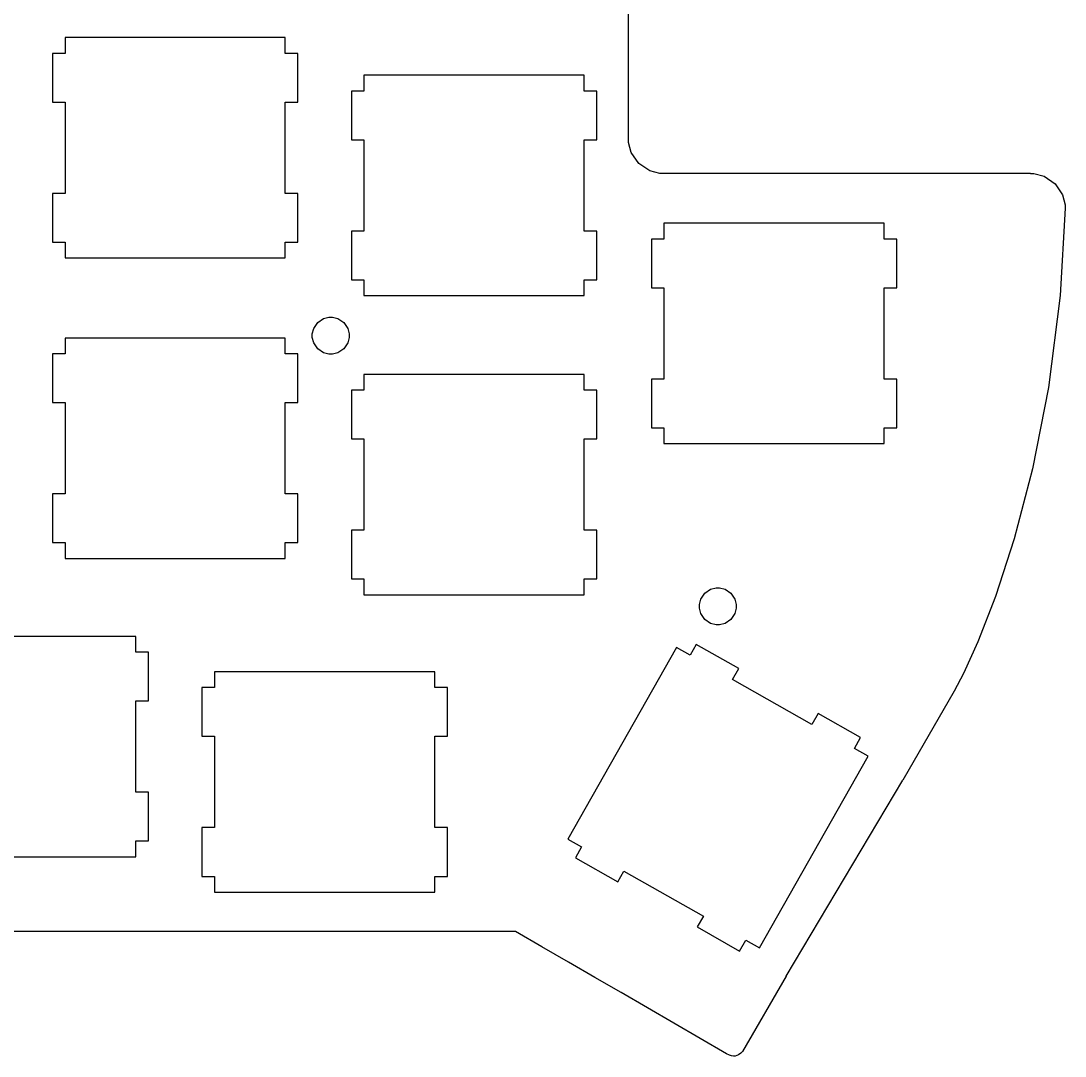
# Model space of a CAD drawing. Extents: x 0.43 to 6.04, y 4.86 to 9.05.
# Drawn here: x 3.425 to 6.038, y 4.863 to 7.453 of the extents above; entities that cross this region are included whole.
import ezdxf

# ---------------------------------------------------------------- set-up
doc = ezdxf.new("R2010")
doc.units = 0
for name, color, linetype in [('Line003', 7, 'CONTINUOUS'), ('Shape', 7, 'CONTINUOUS'), ('Shape001', 7, 'CONTINUOUS'), ('Shape002', 7, 'CONTINUOUS'), ('Shape003', 7, 'CONTINUOUS'), ('Shape004', 7, 'CONTINUOUS'), ('Shape005', 7, 'CONTINUOUS'), ('Shape006', 7, 'CONTINUOUS'), ('Shape007', 7, 'CONTINUOUS'), ('Shape008', 7, 'CONTINUOUS'), ('Shape009', 7, 'CONTINUOUS'), ('Shape010', 7, 'CONTINUOUS'), ('Shape011', 7, 'CONTINUOUS'), ('Shape012', 7, 'CONTINUOUS'), ('Shape013', 7, 'CONTINUOUS'), ('Shape014', 7, 'CONTINUOUS'), ('Shape015', 7, 'CONTINUOUS'), ('Shape016', 7, 'CONTINUOUS'), ('Shape017', 7, 'CONTINUOUS'), ('Shape018', 7, 'CONTINUOUS'), ('Shape019', 7, 'CONTINUOUS'), ('Shape020', 7, 'CONTINUOUS'), ('Shape021', 7, 'CONTINUOUS'), ('Shape022', 7, 'CONTINUOUS'), ('Shape023', 7, 'CONTINUOUS'), ('Shape024', 7, 'CONTINUOUS'), ('Shape025', 7, 'CONTINUOUS'), ('Shape026', 7, 'CONTINUOUS'), ('Shape027', 7, 'CONTINUOUS'), ('Shape028', 7, 'CONTINUOUS'), ('Shape029', 7, 'CONTINUOUS'), ('Shape030', 7, 'CONTINUOUS'), ('Shape031', 7, 'CONTINUOUS'), ('Shape032', 7, 'CONTINUOUS'), ('Shape033', 7, 'CONTINUOUS'), ('Shape034', 7, 'CONTINUOUS'), ('Shape035', 7, 'CONTINUOUS'), ('Shape036', 7, 'CONTINUOUS'), ('Shape037', 7, 'CONTINUOUS'), ('Shape038', 7, 'CONTINUOUS'), ('Shape039', 7, 'CONTINUOUS'), ('Shape080', 7, 'CONTINUOUS'), ('Shape081', 7, 'CONTINUOUS'), ('Shape082', 7, 'CONTINUOUS'), ('Shape083', 7, 'CONTINUOUS'), ('Shape084', 7, 'CONTINUOUS'), ('Shape085', 7, 'CONTINUOUS'), ('Shape086', 7, 'CONTINUOUS'), ('Shape087', 7, 'CONTINUOUS'), ('Shape088', 7, 'CONTINUOUS'), ('Shape089', 7, 'CONTINUOUS'), ('Shape090', 7, 'CONTINUOUS'), ('Shape091', 7, 'CONTINUOUS'), ('Shape092', 7, 'CONTINUOUS'), ('Shape093', 7, 'CONTINUOUS'), ('Shape094', 7, 'CONTINUOUS'), ('Shape095', 7, 'CONTINUOUS'), ('Shape096', 7, 'CONTINUOUS'), ('Shape097', 7, 'CONTINUOUS'), ('Shape098', 7, 'CONTINUOUS'), ('Shape099', 7, 'CONTINUOUS'), ('Shape100', 7, 'CONTINUOUS'), ('Shape101', 7, 'CONTINUOUS'), ('Shape102', 7, 'CONTINUOUS'), ('Shape103', 7, 'CONTINUOUS'), ('Shape104', 7, 'CONTINUOUS'), ('Shape105', 7, 'CONTINUOUS'), ('Shape106', 7, 'CONTINUOUS'), ('Shape107', 7, 'CONTINUOUS'), ('Shape108', 7, 'CONTINUOUS'), ('Shape109', 7, 'CONTINUOUS'), ('Shape110', 7, 'CONTINUOUS'), ('Shape111', 7, 'CONTINUOUS'), ('Shape112', 7, 'CONTINUOUS'), ('Shape113', 7, 'CONTINUOUS'), ('Shape114', 7, 'CONTINUOUS'), ('Shape115', 7, 'CONTINUOUS'), ('Shape116', 7, 'CONTINUOUS'), ('Shape117', 7, 'CONTINUOUS'), ('Shape118', 7, 'CONTINUOUS'), ('Shape119', 7, 'CONTINUOUS'), ('Shape480', 7, 'CONTINUOUS'), ('Shape481', 7, 'CONTINUOUS'), ('Shape482', 7, 'CONTINUOUS'), ('Shape483', 7, 'CONTINUOUS'), ('Shape484', 7, 'CONTINUOUS'), ('Shape485', 7, 'CONTINUOUS'), ('Shape486', 7, 'CONTINUOUS'), ('Shape487', 7, 'CONTINUOUS'), ('Shape488', 7, 'CONTINUOUS'), ('Shape489', 7, 'CONTINUOUS'), ('Shape490', 7, 'CONTINUOUS'), ('Shape491', 7, 'CONTINUOUS'), ('Shape492', 7, 'CONTINUOUS'), ('Shape493', 7, 'CONTINUOUS'), ('Shape494', 7, 'CONTINUOUS'), ('Shape495', 7, 'CONTINUOUS'), ('Shape496', 7, 'CONTINUOUS'), ('Shape497', 7, 'CONTINUOUS'), ('Shape498', 7, 'CONTINUOUS'), ('Shape499', 7, 'CONTINUOUS'), ('Shape500', 7, 'CONTINUOUS'), ('Shape501', 7, 'CONTINUOUS'), ('Shape502', 7, 'CONTINUOUS'), ('Shape503', 7, 'CONTINUOUS'), ('Shape504', 7, 'CONTINUOUS'), ('Shape505', 7, 'CONTINUOUS'), ('Shape506', 7, 'CONTINUOUS'), ('Shape507', 7, 'CONTINUOUS'), ('Shape508', 7, 'CONTINUOUS'), ('Shape509', 7, 'CONTINUOUS'), ('Shape510', 7, 'CONTINUOUS'), ('Shape511', 7, 'CONTINUOUS'), ('Shape512', 7, 'CONTINUOUS'), ('Shape513', 7, 'CONTINUOUS'), ('Shape514', 7, 'CONTINUOUS'), ('Shape515', 7, 'CONTINUOUS'), ('Shape516', 7, 'CONTINUOUS'), ('Shape517', 7, 'CONTINUOUS'), ('Shape518', 7, 'CONTINUOUS'), ('Shape519', 7, 'CONTINUOUS'), ('Shape520', 7, 'CONTINUOUS'), ('Shape521', 7, 'CONTINUOUS'), ('Shape522', 7, 'CONTINUOUS'), ('Shape523', 7, 'CONTINUOUS'), ('Shape524', 7, 'CONTINUOUS'), ('Shape525', 7, 'CONTINUOUS'), ('Shape526', 7, 'CONTINUOUS'), ('Shape527', 7, 'CONTINUOUS'), ('Shape528', 7, 'CONTINUOUS'), ('Shape529', 7, 'CONTINUOUS'), ('Shape530', 7, 'CONTINUOUS'), ('Shape531', 7, 'CONTINUOUS'), ('Shape532', 7, 'CONTINUOUS'), ('Shape533', 7, 'CONTINUOUS'), ('Shape534', 7, 'CONTINUOUS'), ('Shape535', 7, 'CONTINUOUS'), ('Shape536', 7, 'CONTINUOUS'), ('Shape537', 7, 'CONTINUOUS'), ('Shape538', 7, 'CONTINUOUS'), ('Shape539', 7, 'CONTINUOUS'), ('Shape549', 7, 'CONTINUOUS'), ('Shape550', 7, 'CONTINUOUS'), ('Shape551', 7, 'CONTINUOUS'), ('Shape552', 7, 'CONTINUOUS'), ('Shape553', 7, 'CONTINUOUS'), ('Shape554', 7, 'CONTINUOUS'), ('Shape555', 7, 'CONTINUOUS'), ('Shape556', 7, 'CONTINUOUS'), ('Shape557', 7, 'CONTINUOUS'), ('Shape558', 7, 'CONTINUOUS'), ('Shape559', 7, 'CONTINUOUS'), ('Shape604', 7, 'CONTINUOUS'), ('Shape605', 7, 'CONTINUOUS'), ('Shape606', 7, 'CONTINUOUS'), ('Shape607', 7, 'CONTINUOUS'), ('Shape608', 7, 'CONTINUOUS'), ('Shape609', 7, 'CONTINUOUS'), ('Shape610', 7, 'CONTINUOUS'), ('Shape611', 7, 'CONTINUOUS'), ('Shape612', 7, 'CONTINUOUS'), ('Shape613', 7, 'CONTINUOUS'), ('Shape614', 7, 'CONTINUOUS'), ('Shape615', 7, 'CONTINUOUS'), ('Shape616', 7, 'CONTINUOUS'), ('Shape617', 7, 'CONTINUOUS'), ('Shape618', 7, 'CONTINUOUS'), ('Shape619', 7, 'CONTINUOUS'), ('Shape620', 7, 'CONTINUOUS'), ('Shape621', 7, 'CONTINUOUS'), ('Shape622', 7, 'CONTINUOUS'), ('Shape623', 7, 'CONTINUOUS'), ('Shape624', 7, 'CONTINUOUS'), ('Shape625', 7, 'CONTINUOUS'), ('Shape626', 7, 'CONTINUOUS'), ('Shape627', 7, 'CONTINUOUS'), ('Shape676', 7, 'CONTINUOUS'), ('Shape677', 7, 'CONTINUOUS'), ('Shape678', 7, 'CONTINUOUS'), ('Shape679', 7, 'CONTINUOUS'), ('Shape680', 7, 'CONTINUOUS'), ('Shape681', 7, 'CONTINUOUS'), ('Shape682', 7, 'CONTINUOUS'), ('Shape683', 7, 'CONTINUOUS'), ('Shape684', 7, 'CONTINUOUS'), ('Shape685', 7, 'CONTINUOUS'), ('Shape686', 7, 'CONTINUOUS'), ('Shape687', 7, 'CONTINUOUS'), ('Shape688', 7, 'CONTINUOUS'), ('Shape689', 7, 'CONTINUOUS'), ('Shape690', 7, 'CONTINUOUS'), ('Shape691', 7, 'CONTINUOUS'), ('Shape692', 7, 'CONTINUOUS'), ('Shape693', 7, 'CONTINUOUS'), ('Shape694', 7, 'CONTINUOUS'), ('Shape695', 7, 'CONTINUOUS'), ('Shape696', 7, 'CONTINUOUS'), ('Shape697', 7, 'CONTINUOUS'), ('Shape698', 7, 'CONTINUOUS'), ('Shape699', 7, 'CONTINUOUS'), ('Shape702', 7, 'CONTINUOUS'), ('Shape717', 7, 'CONTINUOUS'), ('Shape718', 7, 'CONTINUOUS'), ('Shape719', 7, 'CONTINUOUS'), ('Shape720', 7, 'CONTINUOUS'), ('Shape721', 7, 'CONTINUOUS'), ('Shape722', 7, 'CONTINUOUS'), ('Shape723', 7, 'CONTINUOUS'), ('Shape724', 7, 'CONTINUOUS'), ('Shape725', 7, 'CONTINUOUS'), ('Shape726', 7, 'CONTINUOUS'), ('Shape727', 7, 'CONTINUOUS'), ('Shape728', 7, 'CONTINUOUS'), ('Shape729', 7, 'CONTINUOUS'), ('Shape730', 7, 'CONTINUOUS'), ('Shape731', 7, 'CONTINUOUS'), ('Shape732', 7, 'CONTINUOUS'), ('Shape733', 7, 'CONTINUOUS'), ('Shape734', 7, 'CONTINUOUS'), ('Shape735', 7, 'CONTINUOUS'), ('Shape736', 7, 'CONTINUOUS'), ('Shape737', 7, 'CONTINUOUS'), ('Shape738', 7, 'CONTINUOUS'), ('Shape739', 7, 'CONTINUOUS'), ('Shape740', 7, 'CONTINUOUS'), ('Shape741', 7, 'CONTINUOUS'), ('Shape742', 7, 'CONTINUOUS'), ('Shape744', 7, 'CONTINUOUS'), ('Shape745', 7, 'CONTINUOUS'), ('Shape746', 7, 'CONTINUOUS'), ('Shape747', 7, 'CONTINUOUS'), ('Shape748', 7, 'CONTINUOUS'), ('Shape749', 7, 'CONTINUOUS'), ('Shape750', 7, 'CONTINUOUS'), ('Shape751', 7, 'CONTINUOUS'), ('Shape752', 7, 'CONTINUOUS'), ('Shape753', 7, 'CONTINUOUS'), ('Shape754', 7, 'CONTINUOUS'), ('Shape755', 7, 'CONTINUOUS'), ('Shape756', 7, 'CONTINUOUS'), ('Shape763', 7, 'CONTINUOUS')]:
    doc.layers.add(name, color=color, linetype=linetype)

msp = doc.modelspace()

# ---------------------------------------------------------------- linework, layer by layer
at = {"layer": 'Line003'}
msp.add_line((5.34017, 5.06256), (5.63183, 5.55322), dxfattribs=at)
at = {"layer": 'Shape'}
msp.add_line((4.28347, 6.56847), (4.28347, 6.52908), dxfattribs=at)
at = {"layer": 'Shape001'}
msp.add_line((4.28347, 6.52908), (4.25196, 6.52908), dxfattribs=at)
at = {"layer": 'Shape002'}
msp.add_line((4.25196, 6.52908), (4.25196, 6.40707), dxfattribs=at)
at = {"layer": 'Shape003'}
msp.add_line((4.25196, 6.40707), (4.28347, 6.40707), dxfattribs=at)
at = {"layer": 'Shape004'}
msp.add_line((4.28347, 6.40707), (4.28347, 6.17871), dxfattribs=at)
at = {"layer": 'Shape005'}
msp.add_line((4.28347, 6.17871), (4.25196, 6.17871), dxfattribs=at)
at = {"layer": 'Shape006'}
msp.add_line((4.25196, 6.17871), (4.25196, 6.05664), dxfattribs=at)
at = {"layer": 'Shape007'}
msp.add_line((4.25196, 6.05664), (4.28347, 6.05664), dxfattribs=at)
at = {"layer": 'Shape008'}
msp.add_line((4.28347, 6.05664), (4.28347, 6.01725), dxfattribs=at)
at = {"layer": 'Shape009'}
msp.add_line((4.28347, 6.01725), (4.83464, 6.01725), dxfattribs=at)
at = {"layer": 'Shape010'}
msp.add_line((4.83464, 6.01725), (4.83464, 6.05664), dxfattribs=at)
at = {"layer": 'Shape011'}
msp.add_line((4.83464, 6.05664), (4.8661, 6.05664), dxfattribs=at)
at = {"layer": 'Shape012'}
msp.add_line((4.8661, 6.05664), (4.8661, 6.17871), dxfattribs=at)
at = {"layer": 'Shape013'}
msp.add_line((4.8661, 6.17871), (4.83464, 6.17871), dxfattribs=at)
at = {"layer": 'Shape014'}
msp.add_line((4.83464, 6.17871), (4.83464, 6.40707), dxfattribs=at)
at = {"layer": 'Shape015'}
msp.add_line((4.83464, 6.40707), (4.8661, 6.40707), dxfattribs=at)
at = {"layer": 'Shape016'}
msp.add_line((4.8661, 6.40707), (4.8661, 6.52908), dxfattribs=at)
at = {"layer": 'Shape017'}
msp.add_line((4.8661, 6.52908), (4.83464, 6.52908), dxfattribs=at)
at = {"layer": 'Shape018'}
msp.add_line((4.83464, 6.52908), (4.83464, 6.56847), dxfattribs=at)
at = {"layer": 'Shape019'}
msp.add_line((4.83464, 6.56847), (4.28347, 6.56847), dxfattribs=at)
at = {"layer": 'Shape020'}
msp.add_line((4.28347, 7.31663), (4.28347, 7.27724), dxfattribs=at)
at = {"layer": 'Shape021'}
msp.add_line((4.28347, 7.27724), (4.25196, 7.27724), dxfattribs=at)
at = {"layer": 'Shape022'}
msp.add_line((4.25196, 7.27724), (4.25196, 7.15522), dxfattribs=at)
at = {"layer": 'Shape023'}
msp.add_line((4.25196, 7.15522), (4.28347, 7.15522), dxfattribs=at)
at = {"layer": 'Shape024'}
msp.add_line((4.28347, 7.15522), (4.28347, 6.92686), dxfattribs=at)
at = {"layer": 'Shape025'}
msp.add_line((4.28347, 6.92686), (4.25196, 6.92686), dxfattribs=at)
at = {"layer": 'Shape026'}
msp.add_line((4.25196, 6.92686), (4.25196, 6.80479), dxfattribs=at)
at = {"layer": 'Shape027'}
msp.add_line((4.25196, 6.80479), (4.28347, 6.80479), dxfattribs=at)
at = {"layer": 'Shape028'}
msp.add_line((4.28347, 6.80479), (4.28347, 6.7654), dxfattribs=at)
at = {"layer": 'Shape029'}
msp.add_line((4.28347, 6.7654), (4.83464, 6.7654), dxfattribs=at)
at = {"layer": 'Shape030'}
msp.add_line((4.83464, 6.7654), (4.83464, 6.80479), dxfattribs=at)
at = {"layer": 'Shape031'}
msp.add_line((4.83464, 6.80479), (4.8661, 6.80479), dxfattribs=at)
at = {"layer": 'Shape032'}
msp.add_line((4.8661, 6.80479), (4.8661, 6.92686), dxfattribs=at)
at = {"layer": 'Shape033'}
msp.add_line((4.8661, 6.92686), (4.83464, 6.92686), dxfattribs=at)
at = {"layer": 'Shape034'}
msp.add_line((4.83464, 6.92686), (4.83464, 7.15522), dxfattribs=at)
at = {"layer": 'Shape035'}
msp.add_line((4.83464, 7.15522), (4.8661, 7.15522), dxfattribs=at)
at = {"layer": 'Shape036'}
msp.add_line((4.8661, 7.15522), (4.8661, 7.27724), dxfattribs=at)
at = {"layer": 'Shape037'}
msp.add_line((4.8661, 7.27724), (4.83464, 7.27724), dxfattribs=at)
at = {"layer": 'Shape038'}
msp.add_line((4.83464, 7.27724), (4.83464, 7.31663), dxfattribs=at)
at = {"layer": 'Shape039'}
msp.add_line((4.83464, 7.31663), (4.28347, 7.31663), dxfattribs=at)
at = {"layer": 'Shape080'}
msp.add_line((3.53543, 6.65929), (3.53543, 6.6199), dxfattribs=at)
at = {"layer": 'Shape081'}
msp.add_line((3.53543, 6.6199), (3.5039, 6.6199), dxfattribs=at)
at = {"layer": 'Shape082'}
msp.add_line((3.5039, 6.6199), (3.5039, 6.49789), dxfattribs=at)
at = {"layer": 'Shape083'}
msp.add_line((3.5039, 6.49789), (3.53543, 6.49789), dxfattribs=at)
at = {"layer": 'Shape084'}
msp.add_line((3.53543, 6.49789), (3.53543, 6.26953), dxfattribs=at)
at = {"layer": 'Shape085'}
msp.add_line((3.53543, 6.26953), (3.5039, 6.26953), dxfattribs=at)
at = {"layer": 'Shape086'}
msp.add_line((3.5039, 6.26953), (3.5039, 6.14746), dxfattribs=at)
at = {"layer": 'Shape087'}
msp.add_line((3.5039, 6.14746), (3.53543, 6.14746), dxfattribs=at)
at = {"layer": 'Shape088'}
msp.add_line((3.53543, 6.14746), (3.53543, 6.10807), dxfattribs=at)
at = {"layer": 'Shape089'}
msp.add_line((3.53543, 6.10807), (4.08658, 6.10807), dxfattribs=at)
at = {"layer": 'Shape090'}
msp.add_line((4.08658, 6.10807), (4.08658, 6.14746), dxfattribs=at)
at = {"layer": 'Shape091'}
msp.add_line((4.08658, 6.14746), (4.11811, 6.14746), dxfattribs=at)
at = {"layer": 'Shape092'}
msp.add_line((4.11811, 6.14746), (4.11811, 6.26953), dxfattribs=at)
at = {"layer": 'Shape093'}
msp.add_line((4.11811, 6.26953), (4.08658, 6.26953), dxfattribs=at)
at = {"layer": 'Shape094'}
msp.add_line((4.08658, 6.26953), (4.08658, 6.49789), dxfattribs=at)
at = {"layer": 'Shape095'}
msp.add_line((4.08658, 6.49789), (4.11811, 6.49789), dxfattribs=at)
at = {"layer": 'Shape096'}
msp.add_line((4.11811, 6.49789), (4.11811, 6.6199), dxfattribs=at)
at = {"layer": 'Shape097'}
msp.add_line((4.11811, 6.6199), (4.08658, 6.6199), dxfattribs=at)
at = {"layer": 'Shape098'}
msp.add_line((4.08658, 6.6199), (4.08658, 6.65929), dxfattribs=at)
at = {"layer": 'Shape099'}
msp.add_line((4.08658, 6.65929), (3.53543, 6.65929), dxfattribs=at)
at = {"layer": 'Shape100'}
msp.add_line((3.53549, 7.41097), (3.53549, 7.37158), dxfattribs=at)
at = {"layer": 'Shape101'}
msp.add_line((3.53549, 7.37158), (3.50396, 7.37158), dxfattribs=at)
at = {"layer": 'Shape102'}
msp.add_line((3.50396, 7.37158), (3.50396, 7.24963), dxfattribs=at)
at = {"layer": 'Shape103'}
msp.add_line((3.50396, 7.24963), (3.53549, 7.24963), dxfattribs=at)
at = {"layer": 'Shape104'}
msp.add_line((3.53549, 7.24963), (3.53549, 7.02121), dxfattribs=at)
at = {"layer": 'Shape105'}
msp.add_line((3.53549, 7.02121), (3.50396, 7.02121), dxfattribs=at)
at = {"layer": 'Shape106'}
msp.add_line((3.50396, 7.02121), (3.50396, 6.89919), dxfattribs=at)
at = {"layer": 'Shape107'}
msp.add_line((3.50396, 6.89919), (3.53549, 6.89919), dxfattribs=at)
at = {"layer": 'Shape108'}
msp.add_line((3.53549, 6.89919), (3.53549, 6.85975), dxfattribs=at)
at = {"layer": 'Shape109'}
msp.add_line((3.53549, 6.85975), (4.08664, 6.85975), dxfattribs=at)
at = {"layer": 'Shape110'}
msp.add_line((4.08664, 6.85975), (4.08664, 6.89919), dxfattribs=at)
at = {"layer": 'Shape111'}
msp.add_line((4.08664, 6.89919), (4.11811, 6.89919), dxfattribs=at)
at = {"layer": 'Shape112'}
msp.add_line((4.11811, 6.89919), (4.11811, 7.02121), dxfattribs=at)
at = {"layer": 'Shape113'}
msp.add_line((4.11811, 7.02121), (4.08664, 7.02121), dxfattribs=at)
at = {"layer": 'Shape114'}
msp.add_line((4.08664, 7.02121), (4.08664, 7.24963), dxfattribs=at)
at = {"layer": 'Shape115'}
msp.add_line((4.08664, 7.24963), (4.11811, 7.24963), dxfattribs=at)
at = {"layer": 'Shape116'}
msp.add_line((4.11811, 7.24963), (4.11811, 7.37158), dxfattribs=at)
at = {"layer": 'Shape117'}
msp.add_line((4.11811, 7.37158), (4.08664, 7.37158), dxfattribs=at)
at = {"layer": 'Shape118'}
msp.add_line((4.08664, 7.37158), (4.08664, 7.41097), dxfattribs=at)
at = {"layer": 'Shape119'}
msp.add_line((4.08664, 7.41097), (3.53549, 7.41097), dxfattribs=at)
at = {"layer": 'Shape480'}
msp.add_line((5.03424, 6.94646), (5.03424, 6.90707), dxfattribs=at)
at = {"layer": 'Shape481'}
msp.add_line((5.03424, 6.90707), (5.00271, 6.90707), dxfattribs=at)
at = {"layer": 'Shape482'}
msp.add_line((5.00271, 6.90707), (5.00271, 6.78504), dxfattribs=at)
at = {"layer": 'Shape483'}
msp.add_line((5.00271, 6.78504), (5.03424, 6.78504), dxfattribs=at)
at = {"layer": 'Shape484'}
msp.add_line((5.03424, 6.78504), (5.03424, 6.55669), dxfattribs=at)
at = {"layer": 'Shape485'}
msp.add_line((5.03424, 6.55669), (5.00271, 6.55669), dxfattribs=at)
at = {"layer": 'Shape486'}
msp.add_line((5.00271, 6.55669), (5.00271, 6.43468), dxfattribs=at)
at = {"layer": 'Shape487'}
msp.add_line((5.00271, 6.43468), (5.03424, 6.43468), dxfattribs=at)
at = {"layer": 'Shape488'}
msp.add_line((5.03424, 6.43468), (5.03424, 6.39524), dxfattribs=at)
at = {"layer": 'Shape489'}
msp.add_line((5.03424, 6.39524), (5.58539, 6.39524), dxfattribs=at)
at = {"layer": 'Shape490'}
msp.add_line((5.58539, 6.39524), (5.58539, 6.43468), dxfattribs=at)
at = {"layer": 'Shape491'}
msp.add_line((5.58539, 6.43468), (5.61686, 6.43468), dxfattribs=at)
at = {"layer": 'Shape492'}
msp.add_line((5.61686, 6.43468), (5.61686, 6.55669), dxfattribs=at)
at = {"layer": 'Shape493'}
msp.add_line((5.61686, 6.55669), (5.58539, 6.55669), dxfattribs=at)
at = {"layer": 'Shape494'}
msp.add_line((5.58539, 6.55669), (5.58539, 6.78504), dxfattribs=at)
at = {"layer": 'Shape495'}
msp.add_line((5.58539, 6.78504), (5.61686, 6.78504), dxfattribs=at)
at = {"layer": 'Shape496'}
msp.add_line((5.61686, 6.78504), (5.61686, 6.90707), dxfattribs=at)
at = {"layer": 'Shape497'}
msp.add_line((5.61686, 6.90707), (5.58539, 6.90707), dxfattribs=at)
at = {"layer": 'Shape498'}
msp.add_line((5.58539, 6.90707), (5.58539, 6.94646), dxfattribs=at)
at = {"layer": 'Shape499'}
msp.add_line((5.58539, 6.94646), (5.03424, 6.94646), dxfattribs=at)
at = {"layer": 'Shape500'}
msp.add_line((5.54492, 5.61339), (5.51064, 5.63282), dxfattribs=at)
at = {"layer": 'Shape501'}
msp.add_line((5.51064, 5.63282), (5.52615, 5.66021), dxfattribs=at)
at = {"layer": 'Shape502'}
msp.add_line((5.52615, 5.66021), (5.42003, 5.72038), dxfattribs=at)
at = {"layer": 'Shape503'}
msp.add_line((5.42003, 5.72038), (5.40446, 5.69293), dxfattribs=at)
at = {"layer": 'Shape504'}
msp.add_line((5.40446, 5.69293), (5.20578, 5.8055), dxfattribs=at)
at = {"layer": 'Shape505'}
msp.add_line((5.20578, 5.8055), (5.22131, 5.8329), dxfattribs=at)
at = {"layer": 'Shape506'}
msp.add_line((5.22131, 5.8329), (5.11513, 5.89307), dxfattribs=at)
at = {"layer": 'Shape507'}
msp.add_line((5.11513, 5.89307), (5.09956, 5.86567), dxfattribs=at)
at = {"layer": 'Shape508'}
msp.add_line((5.09956, 5.86567), (5.06526, 5.88504), dxfattribs=at)
at = {"layer": 'Shape509'}
msp.add_line((5.06526, 5.88504), (4.79368, 5.40549), dxfattribs=at)
at = {"layer": 'Shape510'}
msp.add_line((4.79368, 5.40549), (4.8279, 5.38612), dxfattribs=at)
at = {"layer": 'Shape511'}
msp.add_line((4.8279, 5.38612), (4.81239, 5.35872), dxfattribs=at)
at = {"layer": 'Shape512'}
msp.add_line((4.81239, 5.35872), (4.91862, 5.29856), dxfattribs=at)
at = {"layer": 'Shape513'}
msp.add_line((4.91862, 5.29856), (4.93414, 5.32596), dxfattribs=at)
at = {"layer": 'Shape514'}
msp.add_line((4.93414, 5.32596), (5.13282, 5.21338), dxfattribs=at)
at = {"layer": 'Shape515'}
msp.add_line((5.13282, 5.21338), (5.11729, 5.18599), dxfattribs=at)
at = {"layer": 'Shape516'}
msp.add_line((5.11729, 5.18599), (5.22347, 5.12587), dxfattribs=at)
at = {"layer": 'Shape517'}
msp.add_line((5.22347, 5.12587), (5.23899, 5.15326), dxfattribs=at)
at = {"layer": 'Shape518'}
msp.add_line((5.23899, 5.15326), (5.27328, 5.13385), dxfattribs=at)
at = {"layer": 'Shape519'}
msp.add_line((5.27328, 5.13385), (5.54492, 5.61339), dxfattribs=at)
at = {"layer": 'Shape520'}
msp.add_line((3.9095, 5.82443), (3.9095, 5.78504), dxfattribs=at)
at = {"layer": 'Shape521'}
msp.add_line((3.9095, 5.78504), (3.87799, 5.78504), dxfattribs=at)
at = {"layer": 'Shape522'}
msp.add_line((3.87799, 5.78504), (3.87799, 5.66303), dxfattribs=at)
at = {"layer": 'Shape523'}
msp.add_line((3.87799, 5.66303), (3.9095, 5.66303), dxfattribs=at)
at = {"layer": 'Shape524'}
msp.add_line((3.9095, 5.66303), (3.9095, 5.43468), dxfattribs=at)
at = {"layer": 'Shape525'}
msp.add_line((3.9095, 5.43468), (3.87799, 5.43468), dxfattribs=at)
at = {"layer": 'Shape526'}
msp.add_line((3.87799, 5.43468), (3.87799, 5.31261), dxfattribs=at)
at = {"layer": 'Shape527'}
msp.add_line((3.87799, 5.31261), (3.9095, 5.31261), dxfattribs=at)
at = {"layer": 'Shape528'}
msp.add_line((3.9095, 5.31261), (3.9095, 5.27322), dxfattribs=at)
at = {"layer": 'Shape529'}
msp.add_line((3.9095, 5.27322), (4.46067, 5.27322), dxfattribs=at)
at = {"layer": 'Shape530'}
msp.add_line((4.46067, 5.27322), (4.46067, 5.31261), dxfattribs=at)
at = {"layer": 'Shape531'}
msp.add_line((4.46067, 5.31261), (4.49214, 5.31261), dxfattribs=at)
at = {"layer": 'Shape532'}
msp.add_line((4.49214, 5.31261), (4.49214, 5.43468), dxfattribs=at)
at = {"layer": 'Shape533'}
msp.add_line((4.49214, 5.43468), (4.46067, 5.43468), dxfattribs=at)
at = {"layer": 'Shape534'}
msp.add_line((4.46067, 5.43468), (4.46067, 5.66303), dxfattribs=at)
at = {"layer": 'Shape535'}
msp.add_line((4.46067, 5.66303), (4.49214, 5.66303), dxfattribs=at)
at = {"layer": 'Shape536'}
msp.add_line((4.49214, 5.66303), (4.49214, 5.78504), dxfattribs=at)
at = {"layer": 'Shape537'}
msp.add_line((4.49214, 5.78504), (4.46067, 5.78504), dxfattribs=at)
at = {"layer": 'Shape538'}
msp.add_line((4.46067, 5.78504), (4.46067, 5.82443), dxfattribs=at)
at = {"layer": 'Shape539'}
msp.add_line((4.46067, 5.82443), (3.9095, 5.82443), dxfattribs=at)
at = {"layer": 'Shape549'}
msp.add_line((3.16146, 5.36182), (3.71262, 5.36182), dxfattribs=at)
at = {"layer": 'Shape550'}
msp.add_line((3.71262, 5.36182), (3.71262, 5.40121), dxfattribs=at)
at = {"layer": 'Shape551'}
msp.add_line((3.71262, 5.40121), (3.74408, 5.40121), dxfattribs=at)
at = {"layer": 'Shape552'}
msp.add_line((3.74408, 5.40121), (3.74408, 5.52328), dxfattribs=at)
at = {"layer": 'Shape553'}
msp.add_line((3.74408, 5.52328), (3.71262, 5.52328), dxfattribs=at)
at = {"layer": 'Shape554'}
msp.add_line((3.71262, 5.52328), (3.71262, 5.75163), dxfattribs=at)
at = {"layer": 'Shape555'}
msp.add_line((3.71262, 5.75163), (3.74408, 5.75163), dxfattribs=at)
at = {"layer": 'Shape556'}
msp.add_line((3.74408, 5.75163), (3.74408, 5.87364), dxfattribs=at)
at = {"layer": 'Shape557'}
msp.add_line((3.74408, 5.87364), (3.71262, 5.87364), dxfattribs=at)
at = {"layer": 'Shape558'}
msp.add_line((3.71262, 5.87364), (3.71262, 5.91303), dxfattribs=at)
at = {"layer": 'Shape559'}
msp.add_line((3.71262, 5.91303), (3.16146, 5.91303), dxfattribs=at)
at = {"layer": 'Shape604'}
msp.add_line((4.15424, 6.66525), (4.15424, 6.66976), dxfattribs=at)
at = {"layer": 'Shape605'}
msp.add_line((4.15424, 6.66976), (4.15788, 6.68326), dxfattribs=at)
at = {"layer": 'Shape606'}
msp.add_line((4.15788, 6.68326), (4.16775, 6.69797), dxfattribs=at)
at = {"layer": 'Shape607'}
msp.add_line((4.16775, 6.69797), (4.18246, 6.7079), dxfattribs=at)
at = {"layer": 'Shape608'}
msp.add_line((4.18246, 6.7079), (4.19596, 6.71149), dxfattribs=at)
at = {"layer": 'Shape609'}
msp.add_line((4.19596, 6.71149), (4.20047, 6.71149), dxfattribs=at)
at = {"layer": 'Shape610'}
msp.add_line((4.20047, 6.71149), (4.20492, 6.71149), dxfattribs=at)
at = {"layer": 'Shape611'}
msp.add_line((4.20492, 6.71149), (4.21843, 6.7079), dxfattribs=at)
at = {"layer": 'Shape612'}
msp.add_line((4.21843, 6.7079), (4.23313, 6.69797), dxfattribs=at)
at = {"layer": 'Shape613'}
msp.add_line((4.23313, 6.69797), (4.243, 6.68326), dxfattribs=at)
at = {"layer": 'Shape614'}
msp.add_line((4.243, 6.68326), (4.24669, 6.66976), dxfattribs=at)
at = {"layer": 'Shape615'}
msp.add_line((4.24669, 6.66976), (4.24669, 6.66525), dxfattribs=at)
at = {"layer": 'Shape616'}
msp.add_line((4.24669, 6.66525), (4.24669, 6.66081), dxfattribs=at)
at = {"layer": 'Shape617'}
msp.add_line((4.24669, 6.66081), (4.243, 6.64729), dxfattribs=at)
at = {"layer": 'Shape618'}
msp.add_line((4.243, 6.64729), (4.23313, 6.6326), dxfattribs=at)
at = {"layer": 'Shape619'}
msp.add_line((4.23313, 6.6326), (4.21843, 6.62272), dxfattribs=at)
at = {"layer": 'Shape620'}
msp.add_line((4.21843, 6.62272), (4.20492, 6.61903), dxfattribs=at)
at = {"layer": 'Shape621'}
msp.add_line((4.20492, 6.61903), (4.20047, 6.61903), dxfattribs=at)
at = {"layer": 'Shape622'}
msp.add_line((4.20047, 6.61903), (4.19596, 6.61903), dxfattribs=at)
at = {"layer": 'Shape623'}
msp.add_line((4.19596, 6.61903), (4.18246, 6.62272), dxfattribs=at)
at = {"layer": 'Shape624'}
msp.add_line((4.18246, 6.62272), (4.16775, 6.6326), dxfattribs=at)
at = {"layer": 'Shape625'}
msp.add_line((4.16775, 6.6326), (4.15788, 6.64729), dxfattribs=at)
at = {"layer": 'Shape626'}
msp.add_line((4.15788, 6.64729), (4.15424, 6.66081), dxfattribs=at)
at = {"layer": 'Shape627'}
msp.add_line((4.15424, 6.66081), (4.15424, 6.66525), dxfattribs=at)
at = {"layer": 'Shape676'}
msp.add_line((5.12278, 5.98812), (5.12278, 5.99262), dxfattribs=at)
at = {"layer": 'Shape677'}
msp.add_line((5.12278, 5.99262), (5.12636, 6.00613), dxfattribs=at)
at = {"layer": 'Shape678'}
msp.add_line((5.12636, 6.00613), (5.13629, 6.02083), dxfattribs=at)
at = {"layer": 'Shape679'}
msp.add_line((5.13629, 6.02083), (5.15099, 6.03071), dxfattribs=at)
at = {"layer": 'Shape680'}
msp.add_line((5.15099, 6.03071), (5.1645, 6.03435), dxfattribs=at)
at = {"layer": 'Shape681'}
msp.add_line((5.1645, 6.03435), (5.169, 6.03435), dxfattribs=at)
at = {"layer": 'Shape682'}
msp.add_line((5.169, 6.03435), (5.17344, 6.03435), dxfattribs=at)
at = {"layer": 'Shape683'}
msp.add_line((5.17344, 6.03435), (5.18696, 6.03071), dxfattribs=at)
at = {"layer": 'Shape684'}
msp.add_line((5.18696, 6.03071), (5.20161, 6.02083), dxfattribs=at)
at = {"layer": 'Shape685'}
msp.add_line((5.20161, 6.02083), (5.21153, 6.00613), dxfattribs=at)
at = {"layer": 'Shape686'}
msp.add_line((5.21153, 6.00613), (5.21517, 5.99262), dxfattribs=at)
at = {"layer": 'Shape687'}
msp.add_line((5.21517, 5.99262), (5.21517, 5.98812), dxfattribs=at)
at = {"layer": 'Shape688'}
msp.add_line((5.21517, 5.98812), (5.21517, 5.98367), dxfattribs=at)
at = {"layer": 'Shape689'}
msp.add_line((5.21517, 5.98367), (5.21153, 5.97017), dxfattribs=at)
at = {"layer": 'Shape690'}
msp.add_line((5.21153, 5.97017), (5.20161, 5.95546), dxfattribs=at)
at = {"layer": 'Shape691'}
msp.add_line((5.20161, 5.95546), (5.18696, 5.94553), dxfattribs=at)
at = {"layer": 'Shape692'}
msp.add_line((5.18696, 5.94553), (5.17344, 5.94189), dxfattribs=at)
at = {"layer": 'Shape693'}
msp.add_line((5.17344, 5.94189), (5.169, 5.94189), dxfattribs=at)
at = {"layer": 'Shape694'}
msp.add_line((5.169, 5.94189), (5.1645, 5.94189), dxfattribs=at)
at = {"layer": 'Shape695'}
msp.add_line((5.1645, 5.94189), (5.15099, 5.94553), dxfattribs=at)
at = {"layer": 'Shape696'}
msp.add_line((5.15099, 5.94553), (5.13629, 5.95546), dxfattribs=at)
at = {"layer": 'Shape697'}
msp.add_line((5.13629, 5.95546), (5.12636, 5.97017), dxfattribs=at)
at = {"layer": 'Shape698'}
msp.add_line((5.12636, 5.97017), (5.12278, 5.98367), dxfattribs=at)
at = {"layer": 'Shape699'}
msp.add_line((5.12278, 5.98367), (5.12278, 5.98812), dxfattribs=at)
at = {"layer": 'Shape702'}
msp.add_line((5.76014, 5.77593), (5.63183, 5.55322), dxfattribs=at)
at = {"layer": 'Shape717'}
msp.add_line((4.66292, 5.17437), (2.34179, 5.17437), dxfattribs=at)
at = {"layer": 'Shape718'}
msp.add_line((5.34017, 5.06256), (5.23053, 4.87468), dxfattribs=at)
at = {"layer": 'Shape719'}
msp.add_line((5.19075, 4.86887), (5.12478, 4.90707), dxfattribs=at)
at = {"layer": 'Shape720'}
msp.add_line((5.12478, 4.90707), (5.05881, 4.94526), dxfattribs=at)
at = {"layer": 'Shape721'}
msp.add_line((5.05881, 4.94526), (4.99283, 4.98346), dxfattribs=at)
at = {"layer": 'Shape722'}
msp.add_line((4.99283, 4.98346), (4.92686, 5.02165), dxfattribs=at)
at = {"layer": 'Shape723'}
msp.add_line((4.92686, 5.02165), (4.86089, 5.05985), dxfattribs=at)
at = {"layer": 'Shape724'}
msp.add_line((4.86089, 5.05985), (4.79492, 5.09804), dxfattribs=at)
at = {"layer": 'Shape725'}
msp.add_line((4.79492, 5.09804), (4.72894, 5.13624), dxfattribs=at)
at = {"layer": 'Shape726'}
msp.add_line((4.72894, 5.13624), (4.66297, 5.17443), dxfattribs=at)
at = {"layer": 'Shape727'}
msp.add_line((5.23053, 4.87468), (5.22672, 4.87001), dxfattribs=at)
at = {"layer": 'Shape728'}
msp.add_line((5.22672, 4.87001), (5.22081, 4.86626), dxfattribs=at)
at = {"layer": 'Shape729'}
msp.add_line((5.22081, 4.86626), (5.21647, 4.86426), dxfattribs=at)
at = {"layer": 'Shape730'}
msp.add_line((5.21647, 4.86426), (5.21218, 4.86296), dxfattribs=at)
at = {"layer": 'Shape731'}
msp.add_line((5.21218, 4.86296), (5.20774, 4.8629), dxfattribs=at)
at = {"layer": 'Shape732'}
msp.add_line((5.20774, 4.8629), (5.20285, 4.86328), dxfattribs=at)
at = {"layer": 'Shape733'}
msp.add_line((5.20285, 4.86328), (5.19786, 4.8649), dxfattribs=at)
at = {"layer": 'Shape734'}
msp.add_line((5.19786, 4.8649), (5.19075, 4.86887), dxfattribs=at)
at = {"layer": 'Shape735'}
msp.add_line((6.03792, 6.984), (6.02567, 6.76568), dxfattribs=at)
at = {"layer": 'Shape736'}
msp.add_line((6.02567, 6.76568), (5.99625, 6.53543), dxfattribs=at)
at = {"layer": 'Shape737'}
msp.add_line((5.99625, 6.53543), (5.95638, 6.33203), dxfattribs=at)
at = {"layer": 'Shape738'}
msp.add_line((5.95638, 6.33203), (5.9106, 6.15717), dxfattribs=at)
at = {"layer": 'Shape739'}
msp.add_line((5.9106, 6.15717), (5.86344, 6.01253), dxfattribs=at)
at = {"layer": 'Shape740'}
msp.add_line((5.86344, 6.01253), (5.81961, 5.89968), dxfattribs=at)
at = {"layer": 'Shape741'}
msp.add_line((5.81961, 5.89968), (5.78364, 5.82026), dxfattribs=at)
at = {"layer": 'Shape742'}
msp.add_line((5.78364, 5.82026), (5.76014, 5.77593), dxfattribs=at)
at = {"layer": 'Shape744'}
msp.add_line((5.95133, 7.07069), (5.03222, 7.07069), dxfattribs=at)
at = {"layer": 'Shape745'}
msp.add_line((5.03222, 7.07069), (5.02376, 7.07069), dxfattribs=at)
at = {"layer": 'Shape746'}
msp.add_line((5.02376, 7.07069), (4.99849, 7.07753), dxfattribs=at)
at = {"layer": 'Shape747'}
msp.add_line((4.99849, 7.07753), (4.97092, 7.09608), dxfattribs=at)
at = {"layer": 'Shape748'}
msp.add_line((4.97092, 7.09608), (4.95242, 7.12358), dxfattribs=at)
at = {"layer": 'Shape749'}
msp.add_line((4.95242, 7.12358), (4.94564, 7.14893), dxfattribs=at)
at = {"layer": 'Shape750'}
msp.add_line((4.94564, 7.14893), (4.94564, 7.15733), dxfattribs=at)
at = {"layer": 'Shape751'}
msp.add_line((5.95133, 7.07069), (5.95979, 7.07069), dxfattribs=at)
at = {"layer": 'Shape752'}
msp.add_line((5.95979, 7.07069), (5.98529, 7.06401), dxfattribs=at)
at = {"layer": 'Shape753'}
msp.add_line((5.98529, 7.06401), (6.01275, 7.04557), dxfattribs=at)
at = {"layer": 'Shape754'}
msp.add_line((6.01275, 7.04557), (6.03119, 7.01807), dxfattribs=at)
at = {"layer": 'Shape755'}
msp.add_line((6.03119, 7.01807), (6.03792, 6.99251), dxfattribs=at)
at = {"layer": 'Shape756'}
msp.add_line((6.03792, 6.99251), (6.03792, 6.984), dxfattribs=at)
at = {"layer": 'Shape763'}
msp.add_line((4.94564, 7.15733), (4.94564, 8.96218), dxfattribs=at)

doc.saveas('drawing.dxf')
